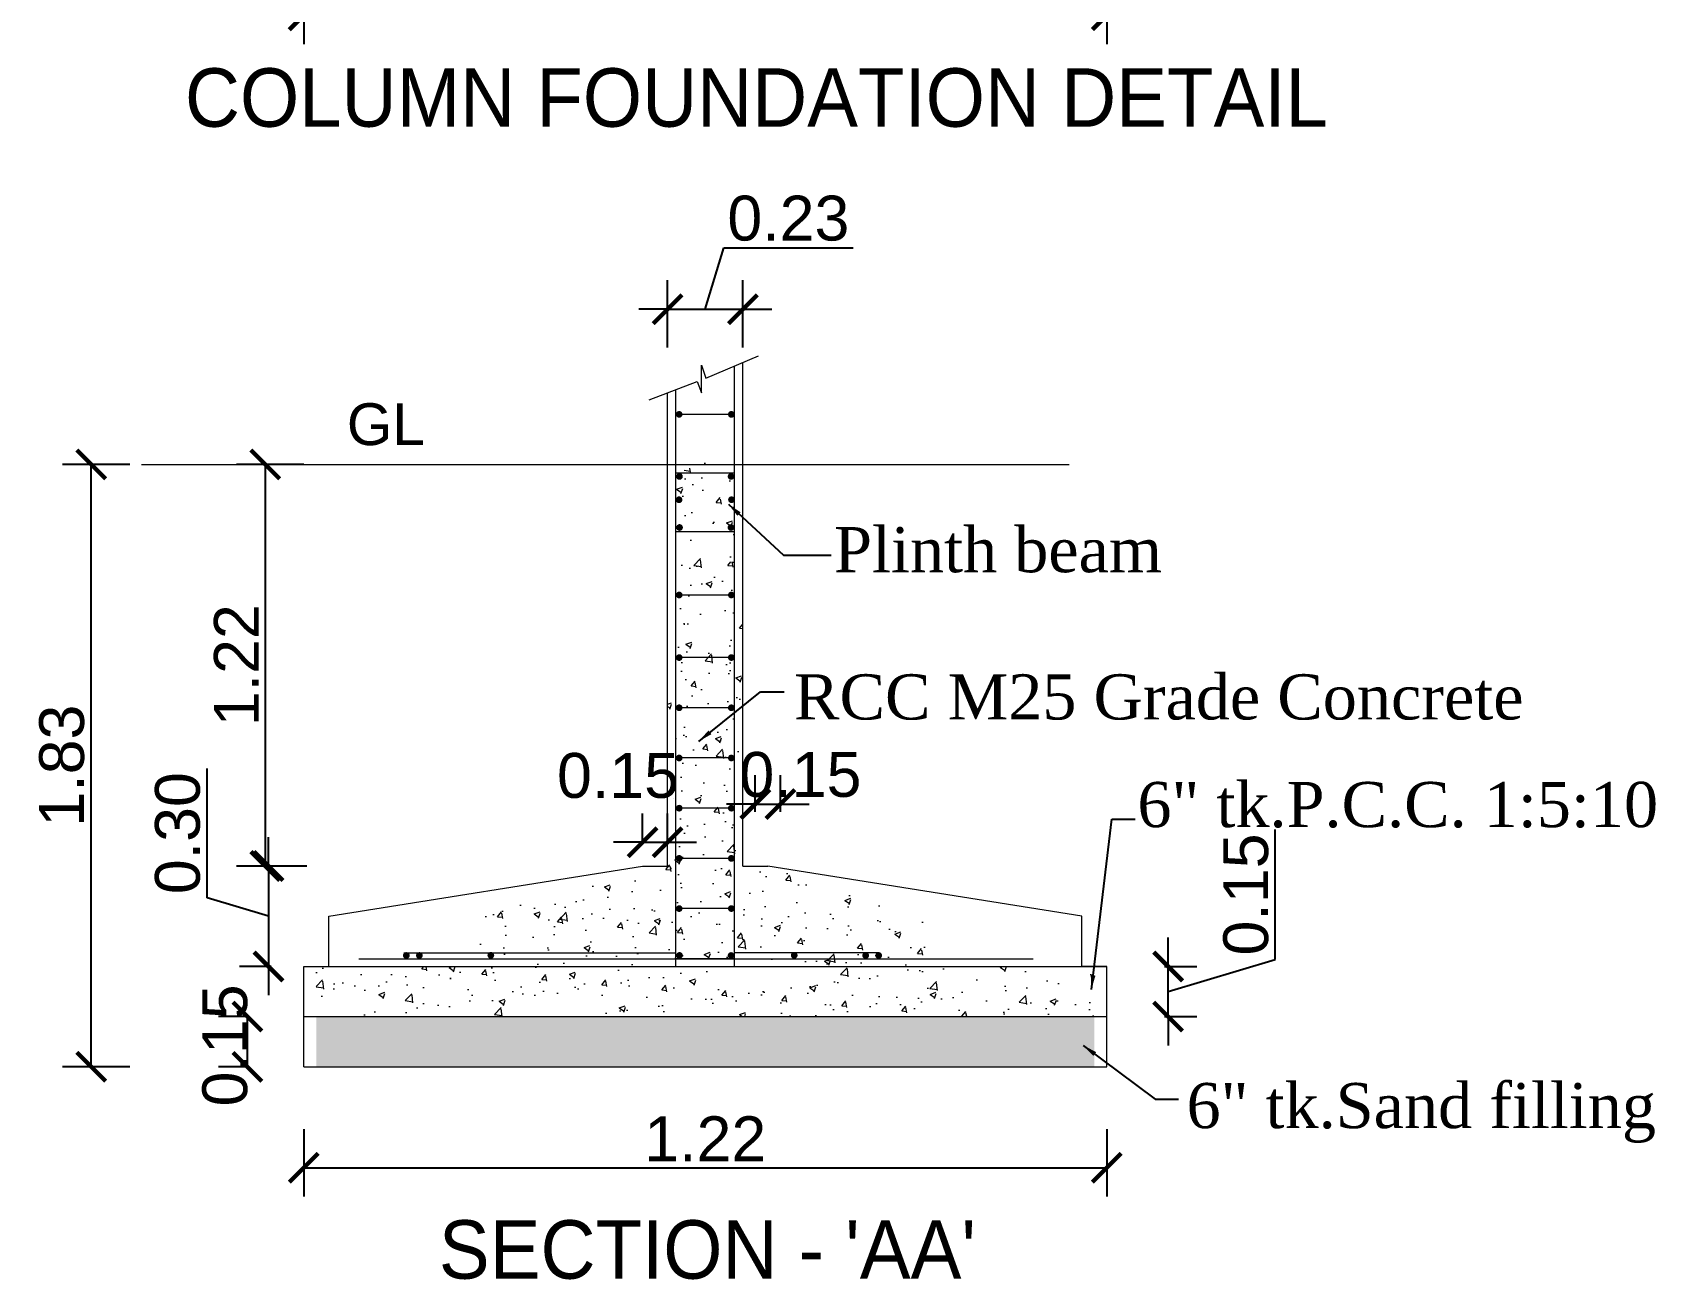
# Model space of a CAD drawing. Header units: metres. Extents: x 8742 to 14639, y -4028 to 1902.
# Drawn here: x 8811.88 to 8819.82, y 1864.51 to 1870.61 of the extents above; entities that cross this region are included whole.
import ezdxf

# ---------------------------------------------------------------- set-up
doc = ezdxf.new("R2010")
doc.units = ezdxf.units.M
for name, color, linetype, lineweight in [('DIM', 8, 'Continuous', 25), ('Hatch', 8, 'Continuous', 13), ('others', 4, 'Continuous', 15), ('TEXT', 3, 'Continuous', 25)]:
    doc.layers.add(name, color=color, linetype=linetype, lineweight=lineweight)
doc.styles.add('AR', font='arial.ttf')
doc.styles.add('ss', font='times.ttf')
doc.styles.get("Standard").update_dxf_attribs({"font": 'arial.ttf'})
doc.dimstyles.new('mohan', dxfattribs={"dimscale": 0.03, "dimtxt": 10, "dimasz": 4.5, "dimexe": 4.5, "dimexo": 9, "dimgap": 3, "dimtad": 1, "dimzin": 0, "dimdsep": 46, "dimtxsty": 'Standard', "dimblk": 'ARCHTICK', "dimcen": 0.09, "dimclrd": 8, "dimclre": 9, "dimclrt": 3, "dimadec": 0, "dimazin": 0, "dimtfac": 1, "dimtix": 1, "dimtmove": 2, "dimatfit": 0, "dimfxl": 0, "dimtolj": 1, "dimtzin": 0, "dimlwd": -1, "dimarcsym": 0})

# ---------------------------------------------------------------- blocks, each defined once
blk = doc.blocks.new('6')
at = {"layer": 'others', "linetype": 'ByBlock', "lineweight": -2}
for p, q in [((0, 0), (-1.5, 0)), ((0, 0), (-0.75, 0.75)), ((-0.75, -0.75), (0, 0))]:
    blk.add_line(p, q, dxfattribs=at)
blk = doc.blocks.new('_ArchTick')
at = {"color": 0, "linetype": 'ByBlock', "const_width": 0.15}
blk.add_lwpolyline([(-0.5, -0.5), (0.5, 0.5)], dxfattribs=at)
blk = doc.blocks.new('*D240')
at = {"layer": 'Defpoints', "color": 0, "ltscale": 7}
for p in [(1622.598295889612, 587.1458012344842), (1622.285148698316, 586.4875280341436), (1622.598295889612, 586.4875280341436)]:
    blk.add_point(p, dxfattribs=at)
at = {"layer": 'DIM', "color": 8, "linetype": 'Continuous', "lineweight": -2, "ltscale": 7}
for p, q in [((1622.285148698316, 587.1458012344842), (1622.285148698316, 587.5058012344842)), ((1622.598295889612, 587.1458012344842), (1622.598295889612, 587.5058012344842))]:
    blk.add_line(p, q, dxfattribs=at)
at = {"layer": 'DIM', "color": 8, "ltscale": 7}
for p, q in [((1622.285148698316, 587.1458012344842), (1621.925148698316, 587.1458012344842)), ((1622.285148698316, 587.1458012344842), (1622.598295889612, 587.1458012344842)), ((1622.598295889612, 587.1458012344842), (1622.958295889612, 587.1458012344842))]:
    blk.add_line(p, q, dxfattribs=at)
at = {"layer": 'DIM', "color": 8, "ltscale": 7, "xscale": 0.36, "yscale": 0.36, "zscale": 0.36}
blk.add_blockref('_ArchTick', (1622.285148698316, 587.1458012344842), dxfattribs=at)
at = {"layer": 'DIM', "color": 8, "ltscale": 7, "xscale": 0.36, "yscale": 0.36, "zscale": 0.36, "rotation": 180}
blk.add_blockref('_ArchTick', (1622.598295889612, 587.1458012344842), dxfattribs=at)
at = {"layer": 'DIM', "color": 7, "ltscale": 7, "insert": (1621.97942326319, 587.9753274182551), "char_height": 0.56, "attachment_point": 5}
blk.add_mtext('\\A1;0.15', dxfattribs=at)
blk = doc.blocks.new('*D241')
at = {"layer": 'Defpoints', "color": 0, "ltscale": 7}
for p in [(1624.005432048883, 587.6218042152038), (1623.69228485758, 586.8052802590572), (1624.005432048883, 586.8052802590572)]:
    blk.add_point(p, dxfattribs=at)
at = {"layer": 'DIM', "color": 8, "linetype": 'Continuous', "lineweight": -2, "ltscale": 7}
for p, q in [((1623.69228485758, 587.5252802590571), (1623.69228485758, 587.9818042152037)), ((1624.005432048883, 587.5252802590571), (1624.005432048883, 587.9818042152037))]:
    blk.add_line(p, q, dxfattribs=at)
at = {"layer": 'DIM', "color": 8, "ltscale": 7}
for p, q in [((1623.69228485758, 587.6218042152038), (1623.33228485758, 587.6218042152038)), ((1623.69228485758, 587.6218042152038), (1624.005432048883, 587.6218042152038)), ((1624.005432048883, 587.6218042152038), (1624.365432048882, 587.6218042152038))]:
    blk.add_line(p, q, dxfattribs=at)
at = {"layer": 'DIM', "color": 8, "ltscale": 7, "xscale": 0.36, "yscale": 0.36, "zscale": 0.36}
blk.add_blockref('_ArchTick', (1623.69228485758, 587.6218042152038), dxfattribs=at)
at = {"layer": 'DIM', "color": 8, "ltscale": 7, "xscale": 0.36, "yscale": 0.36, "zscale": 0.36, "rotation": 180}
blk.add_blockref('_ArchTick', (1624.005432048883, 587.6218042152038), dxfattribs=at)
at = {"layer": 'DIM', "color": 7, "ltscale": 7, "insert": (1624.255716806262, 587.9877250883279), "char_height": 0.56, "attachment_point": 5}
blk.add_mtext('\\A1;0.15', dxfattribs=at)
blk = doc.blocks.new('*D242')
at = {"layer": 'Defpoints', "color": 0, "ltscale": 7}
for p in [(1617.57874435252, 591.8593226770101), (1622.598295889613, 591.8593226770101), (1622.598295889613, 586.8489676162768)]:
    blk.add_point(p, dxfattribs=at)
at = {"layer": 'DIM', "color": 8, "linetype": 'Continuous', "lineweight": -2, "ltscale": 7}
for p, q in [((1618.05874435252, 591.8593226770101), (1617.21874435252, 591.8593226770101)), ((1618.05874435252, 586.8489676162768), (1617.21874435252, 586.8489676162768))]:
    blk.add_line(p, q, dxfattribs=at)
at = {"layer": 'DIM', "color": 8, "ltscale": 7}
blk.add_line((1617.57874435252, 586.8489676162768), (1617.57874435252, 591.8593226770101), dxfattribs=at)
at = {"layer": 'DIM', "color": 8, "ltscale": 7, "xscale": 0.36, "yscale": 0.36, "zscale": 0.36}
for p, rotation in [((1617.57874435252, 591.8593226770101), 90), ((1617.57874435252, 586.8489676162768), 270)]:
    blk.add_blockref('_ArchTick', p, dxfattribs=dict(at, rotation=rotation))
at = {"layer": 'DIM', "color": 7, "ltscale": 7, "insert": (1617.217598377076, 589.3541451466427), "char_height": 0.56, "attachment_point": 5, "rotation": 90}
blk.add_mtext('\\A1;1.22', dxfattribs=at)
blk = doc.blocks.new('*D243')
at = {"layer": 'Defpoints', "color": 0, "ltscale": 7}
for p in [(1615.406575544349, 591.8593226770101), (1618.214235211478, 591.8593226770101), (1618.057661615835, 584.3437900859342)]:
    blk.add_point(p, dxfattribs=at)
at = {"layer": 'DIM', "color": 8, "linetype": 'Continuous', "lineweight": -2, "ltscale": 7}
for p, q in [((1615.886575544349, 591.8593226770101), (1615.046575544349, 591.8593226770101)), ((1615.886575544349, 584.3437900859342), (1615.046575544349, 584.3437900859342))]:
    blk.add_line(p, q, dxfattribs=at)
at = {"layer": 'DIM', "color": 8, "ltscale": 7}
blk.add_line((1615.406575544349, 584.3437900859342), (1615.406575544349, 591.8593226770101), dxfattribs=at)
at = {"layer": 'DIM', "color": 8, "ltscale": 7, "xscale": 0.36, "yscale": 0.36, "zscale": 0.36}
for p, rotation in [((1615.406575544349, 591.8593226770101), 90), ((1615.406575544349, 584.3437900859342), 270)]:
    blk.add_blockref('_ArchTick', p, dxfattribs=dict(at, rotation=rotation))
at = {"layer": 'DIM', "color": 7, "ltscale": 7, "insert": (1615.040463675317, 588.1015563814716), "char_height": 0.56, "attachment_point": 5, "rotation": 90}
blk.add_mtext('\\A1;1.83', dxfattribs=at)
blk = doc.blocks.new('*D244')
at = {"layer": 'Defpoints', "color": 0, "ltscale": 7}
for p in [(1617.355178558067, 584.9700844685226), (1618.057661615835, 584.9700844685226), (1618.057661615835, 584.3437900859342)]:
    blk.add_point(p, dxfattribs=at)
at = {"layer": 'DIM', "color": 8, "linetype": 'Continuous', "lineweight": -2, "ltscale": 7}
for p, q in [((1617.355178558067, 584.9700844685226), (1616.995178558067, 584.9700844685226)), ((1617.355178558067, 584.3437900859342), (1616.995178558067, 584.3437900859342))]:
    blk.add_line(p, q, dxfattribs=at)
at = {"layer": 'DIM', "color": 8, "ltscale": 7}
blk.add_line((1617.355178558067, 584.3437900859342), (1617.355178558067, 584.9700844685226), dxfattribs=at)
at = {"layer": 'DIM', "color": 8, "ltscale": 7, "xscale": 0.36, "yscale": 0.36, "zscale": 0.36}
for p, rotation in [((1617.355178558067, 584.9700844685226), 90), ((1617.355178558067, 584.3437900859342), 270)]:
    blk.add_blockref('_ArchTick', p, dxfattribs=dict(at, rotation=rotation))
at = {"layer": 'DIM', "color": 7, "ltscale": 7, "insert": (1617.076231435242, 584.6107673883428), "char_height": 0.56, "attachment_point": 5, "rotation": 90}
blk.add_mtext('\\A1;0.15', dxfattribs=at)
blk = doc.blocks.new('*D245')
at = {"layer": 'Defpoints', "color": 0, "ltscale": 7}
for p in [(1622.598295889613, 586.8489676162768), (1617.617887751417, 585.5963788511135), (1618.370808807137, 585.5963788511135)]:
    blk.add_point(p, dxfattribs=at)
at = {"layer": 'DIM', "color": 8, "ltscale": 7}
for p, q in [((1616.851775882386, 586.4525067944043), (1616.851775882386, 588.0652216648001)), ((1617.617887751417, 586.8489676162768), (1617.617887751417, 587.2089676162768)), ((1617.617887751417, 586.8489676162768), (1617.617887751417, 585.5963788511135)), ((1617.617887751417, 586.8489676162768), (1617.617887751417, 585.5963788511135)), ((1617.617887751417, 586.2226732336949), (1616.851775882386, 586.4525067944043)), ((1617.617887751417, 585.5963788511135), (1617.617887751417, 585.2363788511135))]:
    blk.add_line(p, q, dxfattribs=at)
at = {"layer": 'DIM', "color": 8, "linetype": 'Continuous', "lineweight": -2, "ltscale": 7}
for p, q in [((1618.097887751417, 586.8489676162768), (1617.257887751417, 586.8489676162768)), ((1617.650808807137, 585.5963788511135), (1617.257887751417, 585.5963788511135))]:
    blk.add_line(p, q, dxfattribs=at)
at = {"layer": 'DIM', "color": 8, "ltscale": 7, "xscale": 0.36, "yscale": 0.36, "zscale": 0.36}
for p, rotation in [((1617.617887751417, 586.8489676162768), 270), ((1617.617887751417, 585.5963788511135), 90)]:
    blk.add_blockref('_ArchTick', p, dxfattribs=dict(at, rotation=rotation))
at = {"layer": 'DIM', "color": 7, "ltscale": 7, "insert": (1616.485664013354, 587.2588642296017), "char_height": 0.56, "attachment_point": 5, "rotation": 90}
blk.add_mtext('\\A1;0.30', dxfattribs=at)
blk = doc.blocks.new('*D246')
at = {"layer": 'Defpoints', "color": 0, "ltscale": 7}
for p in [(1628.078371737276, 585.5963788511135), (1628.843420158742, 585.5963788511135), (1628.078371737276, 584.9700844685226)]:
    blk.add_point(p, dxfattribs=at)
at = {"layer": 'DIM', "color": 8, "ltscale": 7}
for p, q in [((1630.181182778114, 585.6845604456299), (1630.181182778114, 587.3033871850569)), ((1628.843420158742, 585.5963788511135), (1628.843420158742, 585.9563788511135)), ((1628.843420158742, 585.2832316598182), (1630.181182778114, 585.6845604456299)), ((1628.843420158742, 584.9700844685226), (1628.843420158742, 585.5963788511135)), ((1628.843420158742, 584.9700844685226), (1628.843420158742, 585.5963788511135)), ((1628.843420158742, 584.9700844685226), (1628.843420158742, 584.6100844685227))]:
    blk.add_line(p, q, dxfattribs=at)
at = {"layer": 'DIM', "color": 8, "linetype": 'Continuous', "lineweight": -2, "ltscale": 7}
for p, q in [((1628.798371737276, 585.5963788511135), (1629.203420158742, 585.5963788511135)), ((1628.798371737276, 584.9700844685226), (1629.203420158742, 584.9700844685226))]:
    blk.add_line(p, q, dxfattribs=at)
at = {"layer": 'DIM', "color": 8, "ltscale": 7, "xscale": 0.36, "yscale": 0.36, "zscale": 0.36}
for p, rotation in [((1628.843420158742, 585.5963788511135), 270), ((1628.843420158742, 584.9700844685226), 90)]:
    blk.add_blockref('_ArchTick', p, dxfattribs=dict(at, rotation=rotation))
at = {"layer": 'DIM', "color": 7, "ltscale": 7, "insert": (1629.81526190499, 586.4939738153427), "char_height": 0.56, "attachment_point": 5, "rotation": 90}
blk.add_mtext('\\A1;0.15', dxfattribs=at)
blk = doc.blocks.new('*D247')
at = {"layer": 'Defpoints', "color": 0, "ltscale": 7}
for p in [(1622.206861900489, 602.7983588544593), (1623.929171452613, 602.7983588544593), (1623.929171452613, 601.6659600855755)]:
    blk.add_point(p, dxfattribs=at)
at = {"layer": 'DIM', "color": 8, "linetype": 'Continuous', "lineweight": -2, "ltscale": 7}
for p, q in [((1622.206861900489, 602.0783588544592), (1622.206861900489, 601.3059600855755)), ((1623.929171452613, 602.0783588544592), (1623.929171452613, 601.3059600855755))]:
    blk.add_line(p, q, dxfattribs=at)
at = {"layer": 'DIM', "color": 8, "ltscale": 7}
blk.add_line((1622.206861900489, 601.6659600855755), (1623.929171452613, 601.6659600855755), dxfattribs=at)
at = {"layer": 'DIM', "color": 8, "ltscale": 7, "xscale": 0.36, "yscale": 0.36, "zscale": 0.36, "rotation": 180}
blk.add_blockref('_ArchTick', (1622.206861900489, 601.6659600855755), dxfattribs=at)
at = {"layer": 'DIM', "color": 8, "ltscale": 7, "xscale": 0.36, "yscale": 0.36, "zscale": 0.36}
blk.add_blockref('_ArchTick', (1623.929171452613, 601.6659600855755), dxfattribs=at)
at = {"layer": 'DIM', "color": 7, "ltscale": 7, "insert": (1623.068016676551, 602.0318809586997), "char_height": 0.56, "attachment_point": 5}
blk.add_mtext('\\A1;0.45', dxfattribs=at)
blk = doc.blocks.new('*D248')
at = {"layer": 'Defpoints', "color": 0, "ltscale": 7}
for p in [(1621.75642929537, 603.7378004283526), (1622.20686190049, 603.7378004283526), (1622.20686190049, 602.7983588544596)]:
    blk.add_point(p, dxfattribs=at)
at = {"layer": 'DIM', "color": 8, "ltscale": 7}
for p, q in [((1620.990317426338, 603.4979132021155), (1620.990317426338, 605.1125380315834)), ((1621.75642929537, 603.7378004283526), (1621.75642929537, 604.0978004283522)), ((1621.75642929537, 602.7983588544596), (1621.75642929537, 603.7378004283526)), ((1621.75642929537, 602.7983588544596), (1621.75642929537, 603.7378004283526)), ((1621.75642929537, 603.2680796414061), (1620.990317426338, 603.4979132021155)), ((1621.75642929537, 602.7983588544596), (1621.75642929537, 602.4383588544596))]:
    blk.add_line(p, q, dxfattribs=at)
at = {"layer": 'DIM', "color": 8, "linetype": 'Continuous', "lineweight": -2, "ltscale": 7}
for p, q in [((1621.75642929537, 603.7378004283526), (1621.396429295369, 603.7378004283526)), ((1621.75642929537, 602.7983588544596), (1621.396429295369, 602.7983588544596))]:
    blk.add_line(p, q, dxfattribs=at)
at = {"layer": 'DIM', "color": 8, "ltscale": 7, "xscale": 0.36, "yscale": 0.36, "zscale": 0.36}
for p, rotation in [((1621.75642929537, 603.7378004283526), 270), ((1621.75642929537, 602.7983588544596), 90)]:
    blk.add_blockref('_ArchTick', p, dxfattribs=dict(at, rotation=rotation))
at = {"layer": 'DIM', "color": 7, "ltscale": 7, "insert": (1620.624205557307, 604.3052256168489), "char_height": 0.56, "attachment_point": 5, "rotation": 90}
blk.add_mtext('\\A1;0.23', dxfattribs=at)
blk = doc.blocks.new('*D249')
at = {"layer": 'Defpoints', "color": 0, "ltscale": 7}
for p in [(1618.057661615833, 598.2577245806884), (1628.078371737275, 598.2577245806884), (1618.057661615833, 597.4630695886729)]:
    blk.add_point(p, dxfattribs=at)
at = {"layer": 'DIM', "color": 8, "linetype": 'Continuous', "lineweight": -2, "ltscale": 7}
for p, q in [((1618.057661615833, 597.5377245806885), (1618.057661615833, 597.1030695886727)), ((1628.078371737275, 597.5377245806885), (1628.078371737275, 597.1030695886727))]:
    blk.add_line(p, q, dxfattribs=at)
at = {"layer": 'DIM', "color": 8, "ltscale": 7}
blk.add_line((1628.078371737275, 597.4630695886729), (1618.057661615833, 597.4630695886729), dxfattribs=at)
at = {"layer": 'DIM', "color": 8, "ltscale": 7, "xscale": 0.36, "yscale": 0.36, "zscale": 0.36, "rotation": 180}
blk.add_blockref('_ArchTick', (1618.057661615833, 597.4630695886729), dxfattribs=at)
at = {"layer": 'DIM', "color": 8, "ltscale": 7, "xscale": 0.36, "yscale": 0.36, "zscale": 0.36}
blk.add_blockref('_ArchTick', (1628.078371737275, 597.4630695886729), dxfattribs=at)
at = {"layer": 'DIM', "color": 7, "ltscale": 7, "insert": (1623.068016676554, 597.8242155641163), "char_height": 0.56, "attachment_point": 5}
blk.add_mtext('\\A1;1.22', dxfattribs=at)
blk = doc.blocks.new('*D250')
at = {"layer": 'Defpoints', "color": 0, "ltscale": 7}
for p in [(1616.244813358393, 608.2784347021251), (1618.057661615835, 608.2784347021251), (1618.057661615835, 598.2577245806888)]:
    blk.add_point(p, dxfattribs=at)
at = {"layer": 'DIM', "color": 8, "linetype": 'Continuous', "lineweight": -2, "ltscale": 7}
for p, q in [((1616.724813358393, 608.2784347021251), (1615.884813358394, 608.2784347021251)), ((1616.724813358393, 598.2577245806888), (1615.884813358394, 598.2577245806888))]:
    blk.add_line(p, q, dxfattribs=at)
at = {"layer": 'DIM', "color": 8, "ltscale": 7}
blk.add_line((1616.244813358393, 598.2577245806888), (1616.244813358393, 608.2784347021251), dxfattribs=at)
at = {"layer": 'DIM', "color": 8, "ltscale": 7, "xscale": 0.36, "yscale": 0.36, "zscale": 0.36}
for p, rotation in [((1616.244813358393, 608.2784347021251), 90), ((1616.244813358393, 598.2577245806888), 270)]:
    blk.add_blockref('_ArchTick', p, dxfattribs=dict(at, rotation=rotation))
at = {"layer": 'DIM', "color": 7, "ltscale": 7, "insert": (1615.88366738295, 603.2680796414064), "char_height": 0.56, "attachment_point": 5, "rotation": 90}
blk.add_mtext('\\A1;1.22', dxfattribs=at)
blk = doc.blocks.new('*D251')
at = {"layer": 'Defpoints', "color": 0, "ltscale": 7}
for p in [(1618.057661615833, 584.3437900859337), (1628.078371737275, 584.3437900859337), (1628.078371737275, 583.0852417686368)]:
    blk.add_point(p, dxfattribs=at)
at = {"layer": 'DIM', "color": 8, "linetype": 'Continuous', "lineweight": -2, "ltscale": 7}
for p, q in [((1618.057661615833, 583.5652417686367), (1618.057661615833, 582.7252417686368)), ((1628.078371737275, 583.5652417686367), (1628.078371737275, 582.7252417686368))]:
    blk.add_line(p, q, dxfattribs=at)
at = {"layer": 'DIM', "color": 8, "ltscale": 7}
blk.add_line((1618.057661615833, 583.0852417686368), (1628.078371737275, 583.0852417686368), dxfattribs=at)
at = {"layer": 'DIM', "color": 8, "ltscale": 7, "xscale": 0.36, "yscale": 0.36, "zscale": 0.36, "rotation": 180}
blk.add_blockref('_ArchTick', (1618.057661615833, 583.0852417686368), dxfattribs=at)
at = {"layer": 'DIM', "color": 8, "ltscale": 7, "xscale": 0.36, "yscale": 0.36, "zscale": 0.36}
blk.add_blockref('_ArchTick', (1628.078371737275, 583.0852417686368), dxfattribs=at)
at = {"layer": 'DIM', "color": 7, "ltscale": 7, "insert": (1623.068016676554, 583.4463877440803), "char_height": 0.56, "attachment_point": 5}
blk.add_mtext('\\A1;1.22', dxfattribs=at)
blk = doc.blocks.new('*D252')
at = {"layer": 'Defpoints', "color": 0, "ltscale": 7}
for p in [(1623.537737463497, 593.7960218019018), (1622.598295889612, 592.1098634105049), (1623.537737463497, 592.1098634105049)]:
    blk.add_point(p, dxfattribs=at)
at = {"layer": 'DIM', "color": 8, "ltscale": 7}
for p, q in [((1623.068016676554, 593.7960218019018), (1623.297850237264, 594.5621336709331)), ((1623.297850237264, 594.5621336709331), (1624.912475066732, 594.5621336709331)), ((1622.598295889612, 593.7960218019018), (1622.238295889612, 593.7960218019018)), ((1622.598295889612, 593.7960218019018), (1623.537737463497, 593.7960218019018)), ((1622.598295889612, 593.7960218019018), (1623.537737463497, 593.7960218019018)), ((1623.537737463497, 593.7960218019018), (1623.897737463497, 593.7960218019018))]:
    blk.add_line(p, q, dxfattribs=at)
at = {"layer": 'DIM', "color": 8, "linetype": 'Continuous', "lineweight": -2, "ltscale": 7}
for p, q in [((1622.598295889612, 593.3160218019018), (1622.598295889612, 594.1560218019018)), ((1623.537737463497, 593.3160218019018), (1623.537737463497, 594.1560218019018))]:
    blk.add_line(p, q, dxfattribs=at)
at = {"layer": 'DIM', "color": 8, "ltscale": 7, "xscale": 0.36, "yscale": 0.36, "zscale": 0.36}
blk.add_blockref('_ArchTick', (1622.598295889612, 593.7960218019018), dxfattribs=at)
at = {"layer": 'DIM', "color": 8, "ltscale": 7, "xscale": 0.36, "yscale": 0.36, "zscale": 0.36, "rotation": 180}
blk.add_blockref('_ArchTick', (1623.537737463497, 593.7960218019018), dxfattribs=at)
at = {"layer": 'DIM', "color": 7, "ltscale": 7, "insert": (1624.105162651998, 594.9282455399642), "char_height": 0.56, "attachment_point": 5}
blk.add_mtext('\\A1;0.23', dxfattribs=at)
blk = doc.blocks.new('xcvcb')
at = {"layer": 'Hatch'}
h = blk.add_hatch(dxfattribs=at)
h.set_pattern_fill('AR-CONC', color=8, scale=0.1043823970983479, style=0)
h.set_pattern_definition([(50, (-13.87195627595963, 1864.834571416664), (0.7486933720306536, -0.0655021827252237), [0.0782867978237609, -0.8611547760613698]), (355, (-13.87195627595963, 1864.834571416664), (-0.1448319680311751, 0.785156179941282), [0.0626294382590088, -0.6889238208490963]), (100.4513999999999, (-13.80956516360618, 1864.829112906216), (0.603861960071927, 0.7196535205470957), [0.0665335382370405, -0.7318689435715752]), (46.18420000000002, (-13.87195627595963, 1865.043336210854), (1.114011789372991, -0.1727727148101871), [0.1174301967356414, -1.291732164092052]), (96.63559999999993, (-13.77912196963632, 1865.028938426378), (0.9756233368360088, 1.01680758420927), [0.09980031048703199, -1.097803239994918]), (351.1842000000001, (-13.87195627595963, 1865.043336210854), (0.9756225430965249, 1.016808346226742), [0.0939441573885132, -1.033385731273644]), (21, (-13.76757387886363, 1864.991145012306), (0.6230658894503353, -0.4202632492472571), [0.0782867978237609, -0.8611547760613698]), (326, (-13.76757387886363, 1864.991145012306), (0.2539783759675486, 0.7569289995796548), [0.0626294382590087, -0.6889238208490955]), (71.45140000000002, (-13.71565174368891, 1864.956123041695), (0.8770445206761076, 0.3366650638390562), [0.0665335382370415, -0.731868943571583]), (37.50000000000001, (-13.87195627595963, 1864.834571416664), (0.0126927484638789, 0.3474825844221932), [0, -0.6805732290812279, 0, -0.6993620605589306, 0, -0.6915333807765545]), (7.500000000000007, (-13.87195627595963, 1864.834571416664), (0.2745982892176504, 0.4116963992994371), [0, -0.3987407569156884, 0, -0.664915869516475, 0, -0.263565552673328]), (327.5, (-14.10472902149433, 1864.834571416664), (0.5572166551255588, -0.0235433157788033), [0, -0.2609559927458698, 0, -0.8141826973671134, 0, -1.0803578099679]), (317.5, (-14.20911141858681, 1864.834571416664), (0.6087437031056134, 0.1044919801733508), [0, -0.3392427905696306, 0, -0.5407008169694418, 0, -0.7672106186728568])])
h.paths.add_polyline_path([(1622.702678286714, 589.8760571321458), (1622.598295889612, 589.8760571321458), (1622.598295889612, 586.8489676162766), (1622.285148698316, 586.8489676162766), (1620.249691954904, 586.2226732337018), (1620.249691954904, 585.5963788511133), (1622.702678286714, 585.5963788511133)])
h.paths.add_polyline_path([(1621.822529404679, 585.7349137256317, -1), (1621.780694897091, 585.7349137256317, -1)], flags=16)
h.paths.add_polyline_path([(1620.930909738585, 585.7329848137817, -1), (1620.889075230999, 585.7329848137817, -1)], flags=16)
h.paths.add_polyline_path([(1620.768015659319, 585.7329848137817, -1), (1620.726181151733, 585.7329848137817, -1)], flags=16)
h.paths.add_polyline_path([(1622.702678286714, 586.318056273553), (1622.721794241057, 586.318056273553, -1), (1622.763628748642, 586.318056273553), (1623.372404604477, 586.3180562735707, -1), (1623.414239112062, 586.3180562735707), (1623.433355066401, 586.3180562735707), (1623.433355066401, 586.9443506561432), (1623.414239112062, 586.9443506561432, -1), (1623.372404604477, 586.9443506561432), (1622.763628748642, 586.9443506561432, -1), (1622.721794241046, 586.9443506561432), (1622.702678286714, 586.9443506561432)])
h.paths.add_polyline_path([(1623.433355066401, 585.5963788511133), (1625.886341398212, 585.5963788511133), (1625.886341398212, 586.2226732337018), (1623.850884654786, 586.8489676162766), (1623.537737463497, 586.8489676162766), (1623.537737463497, 589.8760571321458), (1623.433355066401, 589.8760571321458)])
h.paths.add_polyline_path([(1624.355338456019, 585.7349137256317, -1), (1624.313503948433, 585.7349137256317, -1)], flags=16)
h.paths.add_polyline_path([(1625.24695812212, 585.7329848137817, -1), (1625.205123614535, 585.7329848137817, -1)], flags=16)
h.paths.add_polyline_path([(1625.409852201375, 585.7329848137817, -1), (1625.36801769379, 585.7329848137817, -1)], flags=16)
h.paths.add_polyline_path([(1623.433355066401, 585.6917618909641), (1623.433355066401, 586.3180562735707), (1623.414239112062, 586.3180562735707, -1), (1623.372404604477, 586.3180562735707), (1622.763628748642, 586.318056273553, -1), (1622.721794241057, 586.318056273553), (1622.702678286714, 586.318056273553), (1622.702678286714, 585.6917618909641)])
h.paths.add_polyline_path([(1622.763628748642, 587.5706450387322, -1), (1622.721794241046, 587.5706450387322), (1622.702678286714, 587.5706450387322), (1622.702678286714, 586.9443506561432), (1622.721794241046, 586.9443506561432, -1), (1622.763628748642, 586.9443506561432), (1623.372404604477, 586.9443506561432, -1), (1623.414239112062, 586.9443506561432), (1623.433355066401, 586.9443506561432), (1623.433355066401, 587.5706450387322), (1623.414239112062, 587.5706450387322, -1), (1623.372404604477, 587.5706450387322)])
h.paths.add_polyline_path([(1622.763628748642, 588.1969394213228, -1), (1622.721794241046, 588.1969394213228), (1622.702678286714, 588.1969394213228), (1622.702678286714, 587.5706450387322), (1622.721794241046, 587.5706450387322, -1), (1622.763628748642, 587.5706450387322), (1623.372404604477, 587.5706450387322, -1), (1623.414239112062, 587.5706450387322), (1623.433355066401, 587.5706450387322), (1623.433355066401, 588.1969394213228), (1623.414239112062, 588.1969394213228, -1), (1623.372404604477, 588.1969394213228)])
h.paths.add_polyline_path([(1622.763628748642, 588.8232338039132, -1), (1622.721794241046, 588.8232338039132), (1622.702678286714, 588.8232338039132), (1622.702678286714, 588.1969394213228), (1622.721794241046, 588.1969394213228, -1), (1622.763628748642, 588.1969394213228), (1623.372404604477, 588.1969394213228, -1), (1623.414239112062, 588.1969394213228), (1623.433355066401, 588.1969394213228), (1623.433355066401, 588.8232338039132), (1623.414239112062, 588.8232338039132, -1), (1623.372404604477, 588.8232338039132)])
h.paths.add_polyline_path([(1623.372404604477, 588.8232338039132, -1), (1623.414239112062, 588.8232338039132), (1623.433355066401, 588.8232338039132), (1623.433355066401, 589.4495281865022), (1623.414239112062, 589.4495281865022, -1), (1623.372404604477, 589.4495281865022), (1622.763628748642, 589.4495281865022, -1), (1622.721794241046, 589.4495281865022), (1622.702678286714, 589.4495281865022), (1622.702678286714, 588.8232338039132), (1622.721794241046, 588.8232338039132, -1), (1622.763628748642, 588.8232338039132)])
h.paths.add_polyline_path([(1622.702678286714, 589.8760571321458), (1622.702678286714, 589.4495281865022), (1622.721794241046, 589.4495281865022, -1), (1622.763628748642, 589.4495281865022), (1623.372404604477, 589.4495281865022, -1), (1623.414239112062, 589.4495281865022), (1623.433355066401, 589.4495281865022), (1623.433355066401, 589.8760571321458)])
h.paths.add_polyline_path([(1623.433355066401, 589.9804395292417), (1623.433355066401, 590.7111163089266), (1622.702678286714, 590.7111163089266), (1622.702678286714, 589.9804395292417)])
h.paths.add_polyline_path([(1622.768081631077, 590.0284788365127, -1), (1622.726247123492, 590.0284788365127, -1)], flags=16)
h.paths.add_polyline_path([(1623.409786229627, 590.0284788365127, -1), (1623.367951722042, 590.0284788365127, -1)], flags=16)
h.paths.add_polyline_path([(1622.725123310106, 590.6651321979544, -1), (1622.766957817691, 590.6651321979544, -1)], flags=16)
h.paths.add_polyline_path([(1623.369075535417, 590.6651321979544, -1), (1623.410910043003, 590.6651321979544, -1)], flags=16)
h.paths.add_polyline_path([(1623.433355066401, 590.8154987060387), (1623.433355066401, 591.4396345570767), (1623.414239112062, 591.4396345570767, -1), (1623.372404604477, 591.4396345570767), (1622.763628748642, 591.4396345570767, -1), (1622.721794241046, 591.4396345570767), (1622.702678286714, 591.4396345570767), (1622.702678286714, 590.8154987060387)])
h.paths.add_polyline_path([(1623.020080424816, 591.7101965235935), (1622.967862508976, 591.8483793205041), (1622.702678286714, 591.7481688188323), (1622.702678286714, 591.4396345570767), (1622.721794241046, 591.4396345570767, -1), (1622.763628748642, 591.4396345570767), (1623.372404604477, 591.4396345570767, -1), (1623.414239112062, 591.4396345570767), (1623.433355066401, 591.4396345570767), (1623.433355066401, 592.0417832048124), (1623.077187234495, 591.8896920558337), (1623.020080424816, 592.0531203166978)])
h.paths.add_polyline_path([(1622.046421941728, 587.5021557392209), (1622.837022646211, 587.5021557392209), (1622.837022646211, 586.789446729765), (1622.046421941728, 586.789446729765)], flags=9)
h = blk.add_hatch(dxfattribs=at)
h.set_pattern_fill('AR-CONC', color=8, scale=0.1043823970983479, style=0)
h.set_pattern_definition([(50, (1619.779971167957, 574.0338931592025), (0.7486933720306536, -0.0655021827252237), [0.0782867978237609, -0.8611547760613698]), (355, (1619.779971167957, 574.0338931592025), (-0.1448319680311751, 0.785156179941282), [0.0626294382590088, -0.6889238208490963]), (100.4513999999999, (1619.842362280329, 574.028434648756), (0.603861960071927, 0.7196535205470957), [0.0665335382370405, -0.7318689435715752]), (46.18420000000002, (1619.779971167957, 574.2426579533948), (1.114011789372991, -0.1727727148101871), [0.1174301967356414, -1.291732164092052]), (96.63559999999993, (1619.872805474285, 574.2282601689008), (0.9756233368360088, 1.01680758420927), [0.0998003104870321, -1.097803239994922]), (351.1842000000001, (1619.779971167957, 574.2426579533948), (0.9756225430965249, 1.016808346226742), [0.0939441573885132, -1.033385731273644]), (21, (1619.884353565053, 574.1904667548625), (0.6230658894503353, -0.4202632492472571), [0.0782867978237609, -0.8611547760613698]), (326, (1619.884353565053, 574.1904667548625), (0.2539783759675486, 0.7569289995796548), [0.0626294382590087, -0.6889238208490955]), (71.45140000000002, (1619.936275700228, 574.1554447842512), (0.8770445206761076, 0.3366650638390562), [0.0665335382370415, -0.731868943571583]), (37.50000000000001, (1619.779971167957, 574.0338931592025), (0.0126927484638789, 0.3474825844221932), [0, -0.6805732290812279, 0, -0.6993620605589306, 0, -0.6915333807765545]), (7.500000000000007, (1619.779971167957, 574.0338931592025), (0.2745982892176504, 0.4116963992994371), [0, -0.3987407569156884, 0, -0.664915869516475, 0, -0.263565552673328]), (327.5, (1619.547198422426, 574.0338931592025), (0.5572166551255588, -0.0235433157788033), [0, -0.2609559927458698, 0, -0.8141826973671134, 0, -1.0803578099679]), (317.5, (1619.44281602533, 574.0338931592025), (0.6087437031056134, 0.1044919801733508), [0, -0.3392427905696306, 0, -0.5407008169694418, 0, -0.7672106186728568])])
h.paths.add_polyline_path([(1618.214235211478, 585.5963788511133), (1618.214235211478, 584.9700844685226), (1627.921798141624, 584.9700844685226), (1627.921798141624, 585.5963788511133)])
at = {"layer": 'Hatch', "ltscale": 7}
h = blk.add_hatch(dxfattribs=at)
h.set_pattern_fill('AR-SAND', color=8, scale=0.1043823970983479, style=0)
h.set_pattern_definition([(37.50000000000001, (1619.779971167957, 573.8251283650122), (-0.0065753977207555, 0.2011264837956669), [0, -0.1586612435894886, 0, -0.1774500750671913, 0, -0.1696213952848153]), (7.500000000000007, (1619.779971167957, 573.8251283650122), (0.1847335348246616, 0.2945823712503506), [0, -0.0855935656206451, 0, -0.1430038840247364, 0, -0.0548007584766326]), (327.5, (1619.651580819522, 573.8251283650122), (0.3250615924339328, 0.0005907055734962), [0, -0.0521911985491739, 0, -0.1878883147770262, 0, -0.2452986331811175]), (317.5, (1619.651580819522, 573.8251283650122), (0.3137867009663734, 0.0916138793424836), [0, -0.026095599274587, 0, -0.1231712285760505, 0, -0.1409162360827696])])
h.paths.add_polyline_path([(1618.214235211478, 584.9700844685226), (1618.214235211478, 584.3437900859337), (1627.921798141624, 584.3437900859337), (1627.921798141624, 584.9700844685226)])
at = {"layer": 'Hatch', "ltscale": 0.1}
for p, q in [((1617.392286624035, 604.2732677945614), (1617.481827601872, 604.3628087723991)), ((1629.358806297926, 604.2564863356961), (1629.460632156279, 604.3583121940583)), ((1629.434425537798, 604.3874627011866), (1629.440370042024, 604.3934072054016)), ((1616.963477567714, 603.512315984515), (1617.603400287405, 604.1522387042166)), ((1617.014190424653, 603.61838596708), (1617.583138173168, 604.1873337155937)), ((1617.089809664525, 603.7493623325847), (1617.562876058896, 604.2224287269547)), ((1617.165428904398, 603.8803386980752), (1617.542613944641, 604.2575237383157)), ((1617.241048144278, 604.0113150635638), (1617.522351830382, 604.2926187496768)), ((1617.316667384161, 604.1422914290706), (1617.502089716127, 604.3277137610381)), ((1628.946778700463, 603.512315984515), (1629.582204841823, 604.1477421258758)), ((1628.980710098555, 603.6016045082323), (1629.561942727568, 604.1828371372369)), ((1629.056329338434, 603.7325808737212), (1629.54168061331, 604.2179321485979)), ((1629.131948578307, 603.8635572392118), (1629.521418499054, 604.2530271599749)), ((1629.20756781818, 603.9945336047005), (1629.501156384799, 604.288122171336)), ((1629.283187058053, 604.1255099702072), (1629.480894270544, 604.3232171826972)), ((1617.01883469334, 603.512315984515), (1617.623662401677, 604.1171436928717)), ((1617.074191818957, 603.512315984515), (1617.643924515937, 604.0820486815105)), ((1617.129548944572, 603.512315984515), (1617.664186630191, 604.0469536701493)), ((1617.184906070189, 603.512315984515), (1617.684448744447, 604.0118586587882)), ((1617.240263195807, 603.512315984515), (1617.704710858702, 603.9767636474111)), ((1617.295620321424, 603.512315984515), (1617.72497297296, 603.94166863605)), ((1629.002135826078, 603.512315984531), (1629.602466956078, 604.1126471145147)), ((1629.057492951696, 603.512315984515), (1629.622729070333, 604.0775521031696)), ((1629.112850077321, 603.512315984515), (1629.642991184591, 604.0424570917925)), ((1629.168207202946, 603.512315984515), (1629.663253298846, 604.0073620804312)), ((1629.223564328563, 603.512315984515), (1629.683515413101, 603.9722670690703)), ((1629.278921454181, 603.512315984531), (1629.70377752736, 603.9371720577093)), ((1617.350977447039, 603.512315984515), (1617.745235087215, 603.9065736247068)), ((1617.406334572657, 603.512315984515), (1617.76549720147, 603.8714786133279)), ((1617.461691698275, 603.512315984515), (1617.785759315725, 603.8363836019848)), ((1617.517048823889, 603.512315984515), (1617.806021429984, 603.8012885906057)), ((1617.572405949514, 603.512315984515), (1617.826283544238, 603.7661935792465)), ((1617.627763075142, 603.512315984515), (1617.846545658493, 603.7310985678853)), ((1629.334278579795, 603.512315984515), (1629.724039641629, 603.9020770463483)), ((1629.389635705414, 603.512315984531), (1629.744301755869, 603.8669820349871)), ((1629.444992831031, 603.512315984515), (1629.764563870142, 603.831887023626)), ((1629.500349956649, 603.512315984515), (1629.784825984397, 603.7967920122647)), ((1629.555707082263, 603.512315984531), (1629.805088098656, 603.761697000904)), ((1617.683120200757, 603.512315984515), (1617.866807772748, 603.6960035565243)), ((1617.738477326374, 603.512315984515), (1617.887069887014, 603.6609085451632)), ((1617.793834451992, 603.512315984515), (1617.907332001269, 603.6258135338182)), ((1617.849191577606, 603.512315984515), (1617.927594115527, 603.5907185224411)), ((1617.904548703223, 603.512315984515), (1617.947856229783, 603.5556235110801)), ((1629.611064207899, 603.512315984515), (1629.825350212911, 603.7266019895445)), ((1629.666421333513, 603.512315984531), (1629.845612327166, 603.6915069781835)), ((1629.721778459124, 603.512315984515), (1629.86587444142, 603.6564119668224)), ((1629.777135584749, 603.512315984515), (1629.886136555679, 603.6213169554612)), ((1629.832492710366, 603.512315984515), (1629.906398669934, 603.5862219440822)), ((1629.887849835981, 603.512315984515), (1629.926660784189, 603.5511269327393)), ((1617.959905828842, 603.512315984515), (1617.968118344037, 603.5205284997188)), ((1629.943206961598, 603.512315984531), (1629.946922898444, 603.516031921362))]:
    blk.add_line(p, q, dxfattribs=at)
at = {"layer": 'others'}
for p, q in [((1628.078371737275, 608.2784347021251), (1618.057661615833, 608.2784347021251)), ((1618.057661615833, 608.2784347021251), (1618.057661615833, 598.2577245806884)), ((1628.078371737275, 598.2577245806884), (1628.078371737275, 608.2784347021251)), ((1627.608650950322, 607.8087139151946), (1618.52738240278, 607.8087139151946)), ((1618.52738240278, 607.8087139151946), (1618.52738240278, 598.7274453676171)), ((1618.52738240278, 607.8087139151946), (1621.893714709193, 604.0509476196567)), ((1624.242318643915, 604.0509476196567), (1627.608650950322, 607.8087139151946)), ((1627.608650950322, 598.7274453676171), (1627.608650950322, 607.8087139151946)), ((1624.242318643915, 604.0509476196567), (1621.893714709193, 604.0509476196567)), ((1621.893714709193, 604.0509476196567), (1621.893714709193, 602.485211663157)), ((1624.242318643915, 602.485211663157), (1624.242318643915, 604.0509476196567)), ((1622.206861900489, 603.7378004283523), (1623.929171452613, 603.7378004283523)), ((1623.929171452613, 603.7378004283523), (1622.206861900489, 603.7378004283523)), ((1622.206861900489, 603.7378004283523), (1622.206861900489, 602.7983588544593)), ((1623.929171452613, 602.7983588544593), (1623.929171452613, 603.7378004283523)), ((1622.206861900489, 602.7983588544593), (1623.929171452613, 602.7983588544593)), ((1621.893714709193, 602.485211663157), (1618.52738240278, 598.7274453676171)), ((1621.893714709193, 602.485211663157), (1624.242318643915, 602.485211663157)), ((1624.242318643915, 602.485211663157), (1627.608650950322, 598.7274453676171)), ((1618.52738240278, 598.7274453676171), (1627.608650950322, 598.7274453676171)), ((1618.057661615833, 598.2577245806884), (1628.078371737275, 598.2577245806884)), ((1623.433355066401, 592.4834585280661), (1622.702678286714, 592.4834585280661)), ((1623.433355066401, 590.2301240490468), (1622.702678286714, 590.2301240490468)), ((1623.433355066401, 589.4495281865022), (1622.702678286714, 589.4495281865022)), ((1623.433355066401, 588.8232338039132), (1622.702678286714, 588.8232338039132)), ((1623.433355066401, 588.1969394213228), (1622.702678286714, 588.1969394213228)), ((1623.433355066401, 587.5706450387322), (1622.702678286714, 587.5706450387322)), ((1623.433355066401, 586.9443506561432), (1622.702678286714, 586.9443506561432)), ((1623.433355066401, 586.9443506561432), (1622.702678286714, 586.9443506561432)), ((1623.433355066401, 586.3180562735707), (1622.702678286714, 586.318056273553)), ((1619.30763382965, 585.764222403877), (1622.598295889612, 585.764222403877)), ((1619.30763382965, 585.764222403877), (1622.702678286714, 585.764222403877)), ((1625.232361351939, 585.764222403877), (1623.433355066401, 585.764222403877)), ((1625.232361351939, 585.764222403877), (1623.743643108886, 585.764222403877)), ((1618.747464380168, 585.6917618909641), (1627.159027445484, 585.6917618909641)), ((1619.324126374557, 585.6917618909641), (1627.111821159443, 585.6917618909641)), ((1623.433355066401, 585.6917618909641), (1622.702678286714, 585.6917618909641))]:
    blk.add_line(p, q, dxfattribs=at)
at = {"layer": 'others', "linetype": 'ByBlock', "ltscale": 7}
for p, q in [((1623.433355066401, 590.919881103117), (1623.433355066401, 593.0856071758014)), ((1623.537737463497, 586.8489676162766), (1623.537737463497, 593.1301806529249)), ((1622.702678286714, 590.919881103117), (1622.702678286714, 592.7919927898215)), ((1622.598295889612, 586.8489676162766), (1622.598295889612, 592.7525477116558)), ((1616.034021025946, 591.8593226770099), (1627.608650950322, 591.8593226770099)), ((1622.702678286714, 591.7549402799157), (1623.433355066401, 591.7549402799157)), ((1622.702678286714, 591.024263500229), (1623.433355066401, 591.024263500229)), ((1622.702678286714, 585.5963788511133), (1622.702678286714, 590.919881103117)), ((1623.433355066401, 585.5963788511133), (1623.433355066401, 590.919881103117)), ((1618.370808807136, 586.2226732337018), (1622.285148698316, 586.8489676162766)), ((1622.285148698316, 586.8489676162766), (1622.598295889612, 586.8489676162766)), ((1623.537737463497, 586.8489676162766), (1623.850884654786, 586.8489676162766)), ((1627.765224545984, 586.2226732337018), (1623.850884654786, 586.8489676162766)), ((1618.370808807136, 585.5963788511133), (1618.370808807136, 586.2226732337018)), ((1627.765224545984, 585.5963788511133), (1627.765224545984, 586.2226732337018)), ((1618.057661615833, 585.5963788511133), (1628.078371737275, 585.5963788511133)), ((1618.057661615833, 584.3437900859337), (1618.057661615833, 585.5963788511133)), ((1618.057661615833, 585.5963788511133), (1618.370808807136, 585.5963788511133)), ((1628.078371737275, 585.5963788511133), (1627.765224545984, 585.5963788511133)), ((1628.078371737275, 584.3437900859337), (1628.078371737275, 585.5963788511133)), ((1618.057661615833, 584.9700844685226), (1628.078371737275, 584.9700844685226)), ((1618.057661615833, 584.3437900859337), (1628.078371737275, 584.3437900859337))]:
    blk.add_line(p, q, dxfattribs=at)
blk.add_lwpolyline([(1622.368071843316, 592.6655483156283), (1622.967862508976, 592.892203291477), (1623.020080424816, 592.7540204945826), (1623.020080424816, 593.096944287669), (1623.077187234495, 592.9335160268053), (1623.732542435051, 593.2133664695514)], dxfattribs=at)
at = {"layer": 'others', "const_width": 0.0418345075872289}
for points in [[(1622.763628748642, 592.4834585280661, -1), (1622.721794241046, 592.4834585280661, -1)], [(1623.372404604477, 592.4834585280661, 1), (1623.414239112062, 592.4834585280661, 1)], [(1622.766957817691, 591.7089561689436, -1), (1622.725123310106, 591.7089561689436, -1)], [(1623.369075535417, 591.7089561689436, 1), (1623.410910043003, 591.7089561689436, 1)], [(1622.761642387836, 591.4188587114622, -1), (1622.71980788025, 591.4188587114622, -1)], [(1623.374390965266, 591.4188587114622, 1), (1623.416225472852, 591.4188587114622, 1)], [(1622.768081631077, 591.0723028074857, -1), (1622.726247123492, 591.0723028074857, -1)], [(1623.367951722042, 591.0723028074857, 1), (1623.409786229627, 591.0723028074857, 1)], [(1622.763628748642, 590.2301240490468, -1), (1622.721794241046, 590.2301240490468, -1)], [(1623.372404604477, 590.2301240490468, 1), (1623.414239112062, 590.2301240490468, 1)], [(1622.763628748642, 589.4495281865022, -1), (1622.721794241046, 589.4495281865022, -1)], [(1623.372404604477, 589.4495281865022, 1), (1623.414239112062, 589.4495281865022, 1)], [(1622.763628748642, 588.8232338039132, -1), (1622.721794241046, 588.8232338039132, -1)], [(1623.372404604477, 588.8232338039132, 1), (1623.414239112062, 588.8232338039132, 1)], [(1622.763628748642, 588.1969394213228, -1), (1622.721794241046, 588.1969394213228, -1)], [(1623.372404604477, 588.1969394213228, 1), (1623.414239112062, 588.1969394213228, 1)], [(1622.763628748642, 587.5706450387322, -1), (1622.721794241046, 587.5706450387322, -1)], [(1623.372404604477, 587.5706450387322, 1), (1623.414239112062, 587.5706450387322, 1)], [(1622.763628748642, 586.9443506561432, -1), (1622.721794241046, 586.9443506561432, -1)], [(1623.372404604477, 586.9443506561432, 1), (1623.414239112062, 586.9443506561432, 1)], [(1622.763628748642, 586.3180562735707, -1), (1622.721794241057, 586.3180562735707, -1)], [(1623.372404604477, 586.3180562735707, 1), (1623.414239112062, 586.3180562735707, 1)], [(1619.358853298497, 585.7329848137817, -1), (1619.317018790894, 585.7329848137817, -1)], [(1619.358853298497, 585.7329848137817, -1), (1619.317018790894, 585.7329848137817, -1)], [(1619.521747377752, 585.7329848137817, -1), (1619.479912870167, 585.7329848137817, -1)], [(1619.521747377752, 585.7329848137817, -1), (1619.479912870167, 585.7329848137817, -1)], [(1620.413367043847, 585.7349137256317, -1), (1620.371532536262, 585.7349137256317, -1)], [(1622.767531519832, 585.7335911810811, -1), (1622.725697012247, 585.7335911810811, -1)], [(1623.369442120963, 585.7327103105843, 1), (1623.411276628555, 585.7327103105843, 1)], [(1624.156930352789, 585.7349137256317, 1), (1624.198764860375, 585.7349137256317, 1)], [(1625.048550018873, 585.7329848137817, 1), (1625.090384526476, 585.7329848137817, 1)], [(1625.048550018873, 585.7329848137817, 1), (1625.090384526476, 585.7329848137817, 1)], [(1625.211444098146, 585.7329848137817, 1), (1625.253278605731, 585.7329848137817, 1)], [(1625.211444098146, 585.7329848137817, 1), (1625.253278605731, 585.7329848137817, 1)]]:
    blk.add_lwpolyline(points, format="xyb", close=True, dxfattribs=at)
at = {"layer": 'TEXT', "ltscale": 0.1}
for p, q in [((1617.462905366776, 604.3955830449704), (1616.952950891673, 603.512315984515)), ((1617.970536880249, 603.512315984515), (1617.462905366776, 604.3955830449704)), ((1628.929159345351, 603.512315984515), (1629.439113820471, 604.3955830449704)), ((1629.439113820471, 604.3955830449704), (1629.949068295591, 603.512315984515)), ((1616.952950891673, 603.512315984515), (1617.970536880249, 603.512315984515)), ((1629.949068295591, 603.512315984515), (1628.929159345351, 603.512315984515))]:
    blk.add_line(p, q, dxfattribs=at)
at = {"layer": 'TEXT', "ltscale": 2}
blk.add_line((1616.8851933029, 603.3557423888708), (1630.016825884364, 603.3557423888708), dxfattribs=at)
at = {"layer": 'TEXT'}
for points in [[(1623.250449309431, 605.8781175554143), (1623.250449309431, 605.1371315502097)], [(1620.198338658034, 603.1934069040419), (1621.65885431573, 603.1934069040419)], [(1625.937694695064, 603.1934069040419), (1624.946899824319, 603.1934069040419)], [(1628.339327730023, 602.189891517404), (1629.017813311161, 602.189891517404)], [(1623.250449309431, 600.7130195347756), (1623.250449309431, 601.3990277326022)], [(1627.869606943075, 600.0029050488026), (1628.548092524215, 600.0029050488026)]]:
    blk.add_lwpolyline(points, dxfattribs=at)
at = {"layer": 'others'}
for p, xscale, yscale, zscale, rotation in [((1623.250449309431, 606.1390735481542), 0.2609559927458893, 0.2609559927458893, 0.2609559927458893, 90), ((1619.937382665287, 603.1934069040419), 0.2609559927458698, 0.2609559927458698, 0.2609559927458698, 180), ((1628.078371737275, 602.189891517404), 0.2609559927458698, 0.2609559927458698, 0.2609559927458698, 180), ((1623.250449309431, 600.4520635420373), 0.2609559927458893, 0.2609559927458893, 0.2609559927458893, 270), ((1627.608650950322, 600.0029050488026), 0.2609559927458698, 0.2609559927458698, 0.2609559927458698, 180)]:
    blk.add_blockref('6', p, dxfattribs=dict(at, xscale=xscale, yscale=yscale, zscale=zscale, rotation=rotation))
at = {"layer": 'others', "xscale": 0.2609559927458698, "yscale": 0.2609559927458698, "zscale": 0.2609559927458698}
blk.add_blockref('6', (1626.198650687822, 603.1934069040419), dxfattribs=at)
at = {"layer": 'TEXT'}
for s, height, style, p in [('SLOPE', 0.3131471912950436, 'AR', (1622.510027836261, 606.4651708696573)), ('A', 0.7045811804138481, 'AR', (1628.471496938545, 604.2028242451263)), ('A', 0.7045811804138481, 'AR', (1616.357900745668, 604.0183999035014)), ('SLOPE', 0.3131471912950436, 'AR', (1624.153475645635, 602.4365277661386)), ('SLOPE', 0.3131471912950436, 'AR', (1619.699761556129, 602.3768609243826)), ('EDGE  OF', 0.3131471912950436, 'AR', (1629.330960502449, 602.2942739144983)), ('P.C.C', 0.3131471912950436, 'AR', (1629.330960502449, 601.7723619290038)), ('EDGE  OF', 0.3131471912950436, 'AR', (1628.861239715518, 600.1072874458984)), ('SLOPE', 0.3131471912950436, 'AR', (1622.510027836261, 599.8128190292483)), ('R.C.C', 0.3131471912950436, 'AR', (1628.861239715518, 599.5853754604202)), ('Plinth beam', 0.5636649443310786, 'ss', (1624.675715406391, 590.5143777271452)), ('RCC M25 Grade Concrete', 0.5636649443310786, 'ss', (1624.175244460897, 588.6771500419218)), ('6" tk.P.C.C. 1:5:10', 0.5636649443310786, 'ss', (1628.460403595771, 587.3344354186786)), ('6" tk.Sand filling', 0.5636649443310786, 'ss', (1629.073716492081, 583.57905032274))]:
    blk.add_text(s, height=height, dxfattribs=dict(at, style=style)).set_placement(p)
at = {"layer": 'TEXT', "width": 0.9333333333333332}
for s, p in [('COLUMN FOUNDATION DETAIL', (1616.575524341041, 596.0719954922848)), ("SECTION - 'AA'", (1619.743758151229, 581.7005852743225))]:
    blk.add_text(s, height=0.729263475985871, dxfattribs=at).set_placement(p)
at = {"layer": 'TEXT', "ltscale": 7}
blk.add_text('GL', height=0.5219119854917396, dxfattribs=at).set_placement((1618.595783445104, 592.1002200801206))
at = {"layer": 'DIM', "ltscale": 7}
for base, p1, p2, text, picture, middle in [((1616.244813358393, 608.2784347021251), (1618.057661615833, 598.2577245806884), (1618.057661615833, 608.2784347021251), '1.22', '*D250', (1615.88366738295, 603.2680796414064)), ((1621.75642929537, 603.7378004283526), (1622.206861900489, 602.7983588544593), (1622.206861900489, 603.7378004283523), '0.23', '*D248', (1620.624205557307, 603.5779132021147)), ((1615.406575544349, 591.8593226770101), (1618.057661615833, 584.3437900859337), (1618.214235211478, 591.8593226770099), '1.83', '*D243', (1615.040463675317, 588.1015563814716)), ((1617.57874435252, 591.8593226770101), (1622.598295889612, 586.8489676162766), (1622.598295889612, 591.8593226770099), '1.22', '*D242', (1617.217598377076, 589.3541451466427)), ((1617.617887751417, 585.5963788511135), (1622.598295889612, 586.8489676162766), (1618.370808807136, 585.5963788511133), '0.30', '*D245', (1616.485664013354, 586.532506794404)), ((1628.843420158742, 585.5963788511135), (1628.078371737275, 584.9700844685226), (1628.078371737275, 585.5963788511133), '0.15', '*D246', (1629.81526190499, 585.7645604456293))]:
    dim = blk.add_linear_dim(base=base, p1=p1, p2=p2, angle=90, text=text, dimstyle='mohan', override={"dimscale": 0.08, "dimtxt": 7, "dimgap": 1, "dimtad": 1, "dimdec": 2, "dimzin": 3, "dimlunit": 2, "dimtdec": 2, "dimtix": 0, "dimtofl": 1, "dimtmove": 1}, dxfattribs=at)
    dim.commit()
    dim.dimension.update_dxf_attribs({"geometry": picture, "text_midpoint": middle})
for base, p1, p2, text, picture, middle in [((1623.929171452613, 601.6659600855755), (1622.206861900489, 602.7983588544593), (1623.929171452613, 602.7983588544593), '0.45', '*D247', (1623.068016676551, 602.0318809586997)), ((1618.057661615833, 597.4630695886729), (1628.078371737275, 598.2577245806884), (1618.057661615833, 598.2577245806884), '1.22', '*D249', (1623.068016676554, 597.8242155641163)), ((1623.537737463497, 593.7960218019018), (1622.598295889612, 592.1098634105049), (1623.537737463497, 592.1098634105049), '0.23', '*D252', (1623.377850237264, 594.9282455399642)), ((1628.078371737275, 583.0852417686368), (1618.057661615833, 584.3437900859337), (1628.078371737275, 584.3437900859337), '1.22', '*D251', (1623.068016676554, 583.4463877440803))]:
    dim = blk.add_linear_dim(base=base, p1=p1, p2=p2, text=text, dimstyle='mohan', override={"dimscale": 0.08, "dimtxt": 7, "dimgap": 1, "dimtad": 1, "dimdec": 2, "dimzin": 3, "dimlunit": 2, "dimtdec": 2, "dimtix": 0, "dimtofl": 1, "dimtmove": 1}, dxfattribs=at)
    dim.commit()
    dim.dimension.update_dxf_attribs({"geometry": picture, "text_midpoint": middle})
for base, p1, p2, picture, middle in [((1622.598295889612, 587.1458012344842), (1622.285148698316, 586.4875280341436), (1622.598295889612, 586.4875280341436), '*D240', (1621.97942326319, 587.6094065451308)), ((1624.005432048883, 587.6218042152038), (1623.69228485758, 586.8052802590572), (1624.005432048883, 586.8052802590572), '*D241', (1624.255716806262, 587.6218042152038))]:
    dim = blk.add_linear_dim(base=base, p1=p1, p2=p2, text='0.15', dimstyle='mohan', override={"dimscale": 0.08, "dimtxt": 7, "dimgap": 1, "dimtad": 1, "dimdec": 2, "dimzin": 3, "dimlunit": 2, "dimtdec": 2, "dimtix": 0, "dimtofl": 1, "dimtmove": 1}, dxfattribs=at)
    dim.commit()
    dim.dimension.update_dxf_attribs({"geometry": picture, "text_midpoint": middle, "dimtype": 128})
dim = blk.add_linear_dim(base=(1617.355178558067, 584.9700844685226), p1=(1618.057661615833, 584.3437900859337), p2=(1618.057661615833, 584.9700844685226), angle=90, text='0.15', dimstyle='mohan', override={"dimscale": 0.08, "dimtxt": 7, "dimgap": 1, "dimtad": 1, "dimdec": 2, "dimzin": 3, "dimlunit": 2, "dimtdec": 2, "dimtix": 0, "dimtofl": 1, "dimtmove": 1}, dxfattribs=at)
dim.commit()
dim.dimension.update_dxf_attribs({"geometry": '*D244', "text_midpoint": (1617.442152308367, 584.6107673883428), "dimtype": 128})
at = {"layer": 'TEXT'}
for points in [[(1623.357075865837, 591.361727211324), (1624.044494033977, 590.7280723434308), (1624.638624234146, 590.7280723434308)], [(1622.985927079662, 588.4044750969763), (1623.759262080058, 589.0224107893152), (1624.05075560234, 589.0224107893152)], [(1627.885843473601, 585.306785091855), (1628.140403560183, 587.4320368780484), (1628.431897082458, 587.4320368780484)], [(1627.78403166264, 584.6113578285527), (1628.682527704729, 583.942040465095), (1628.974021227005, 583.942040465095)]]:
    blk.add_leader(points, dimstyle='mohan', override={"dimscale": 0.04, "dimtxt": 7, "dimgap": 1, "dimtad": 1, "dimdec": 2, "dimzin": 3, "dimlunit": 2, "dimtdec": 2, "dimtix": 0, "dimtofl": 1, "dimtmove": 1}, dxfattribs=at)

msp = doc.modelspace()

# ---------------------------------------------------------------- block references
at = {"color": 10, "xscale": 0.3919645518982784, "yscale": 0.3919645518982784, "zscale": 0.3919645518982784}
msp.add_blockref('xcvcb', (8178.983308419836, 1636.509953366668), dxfattribs=at)

doc.saveas('drawing.dxf')
